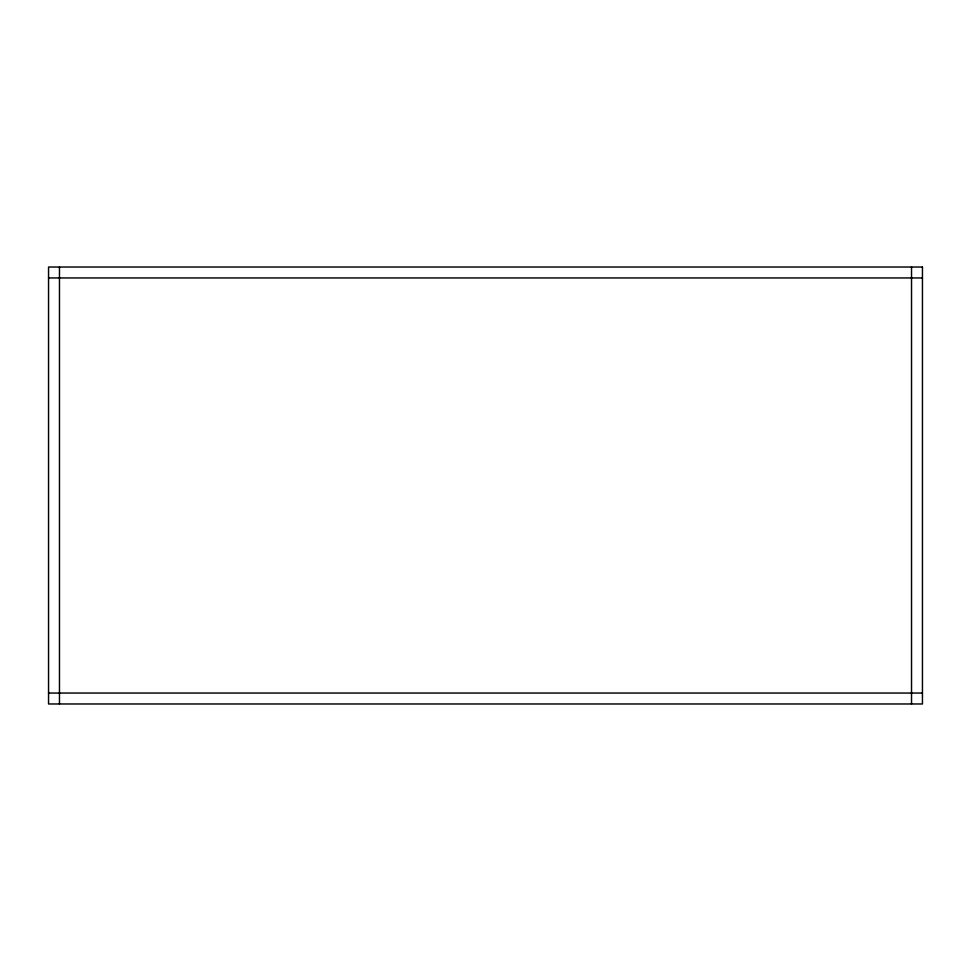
<?xml version="1.0" encoding="UTF-8"?>
<svg xmlns="http://www.w3.org/2000/svg" width="971" height="971" viewBox="0 0 971 971"><rect width="100%" height="100%" fill="white"/><g stroke="black" fill="none" stroke-linecap="round" stroke-linejoin="round"><path stroke-width="1.46" d="M48.55 277.949L922.45 277.949M48.55 693.051L922.45 693.051M911.526 267.025L911.526 703.975M59.474 267.025L59.474 703.975M922.45 267.025L48.55 267.025L48.55 703.975L922.45 703.975L922.45 267.025"/></g></svg>
